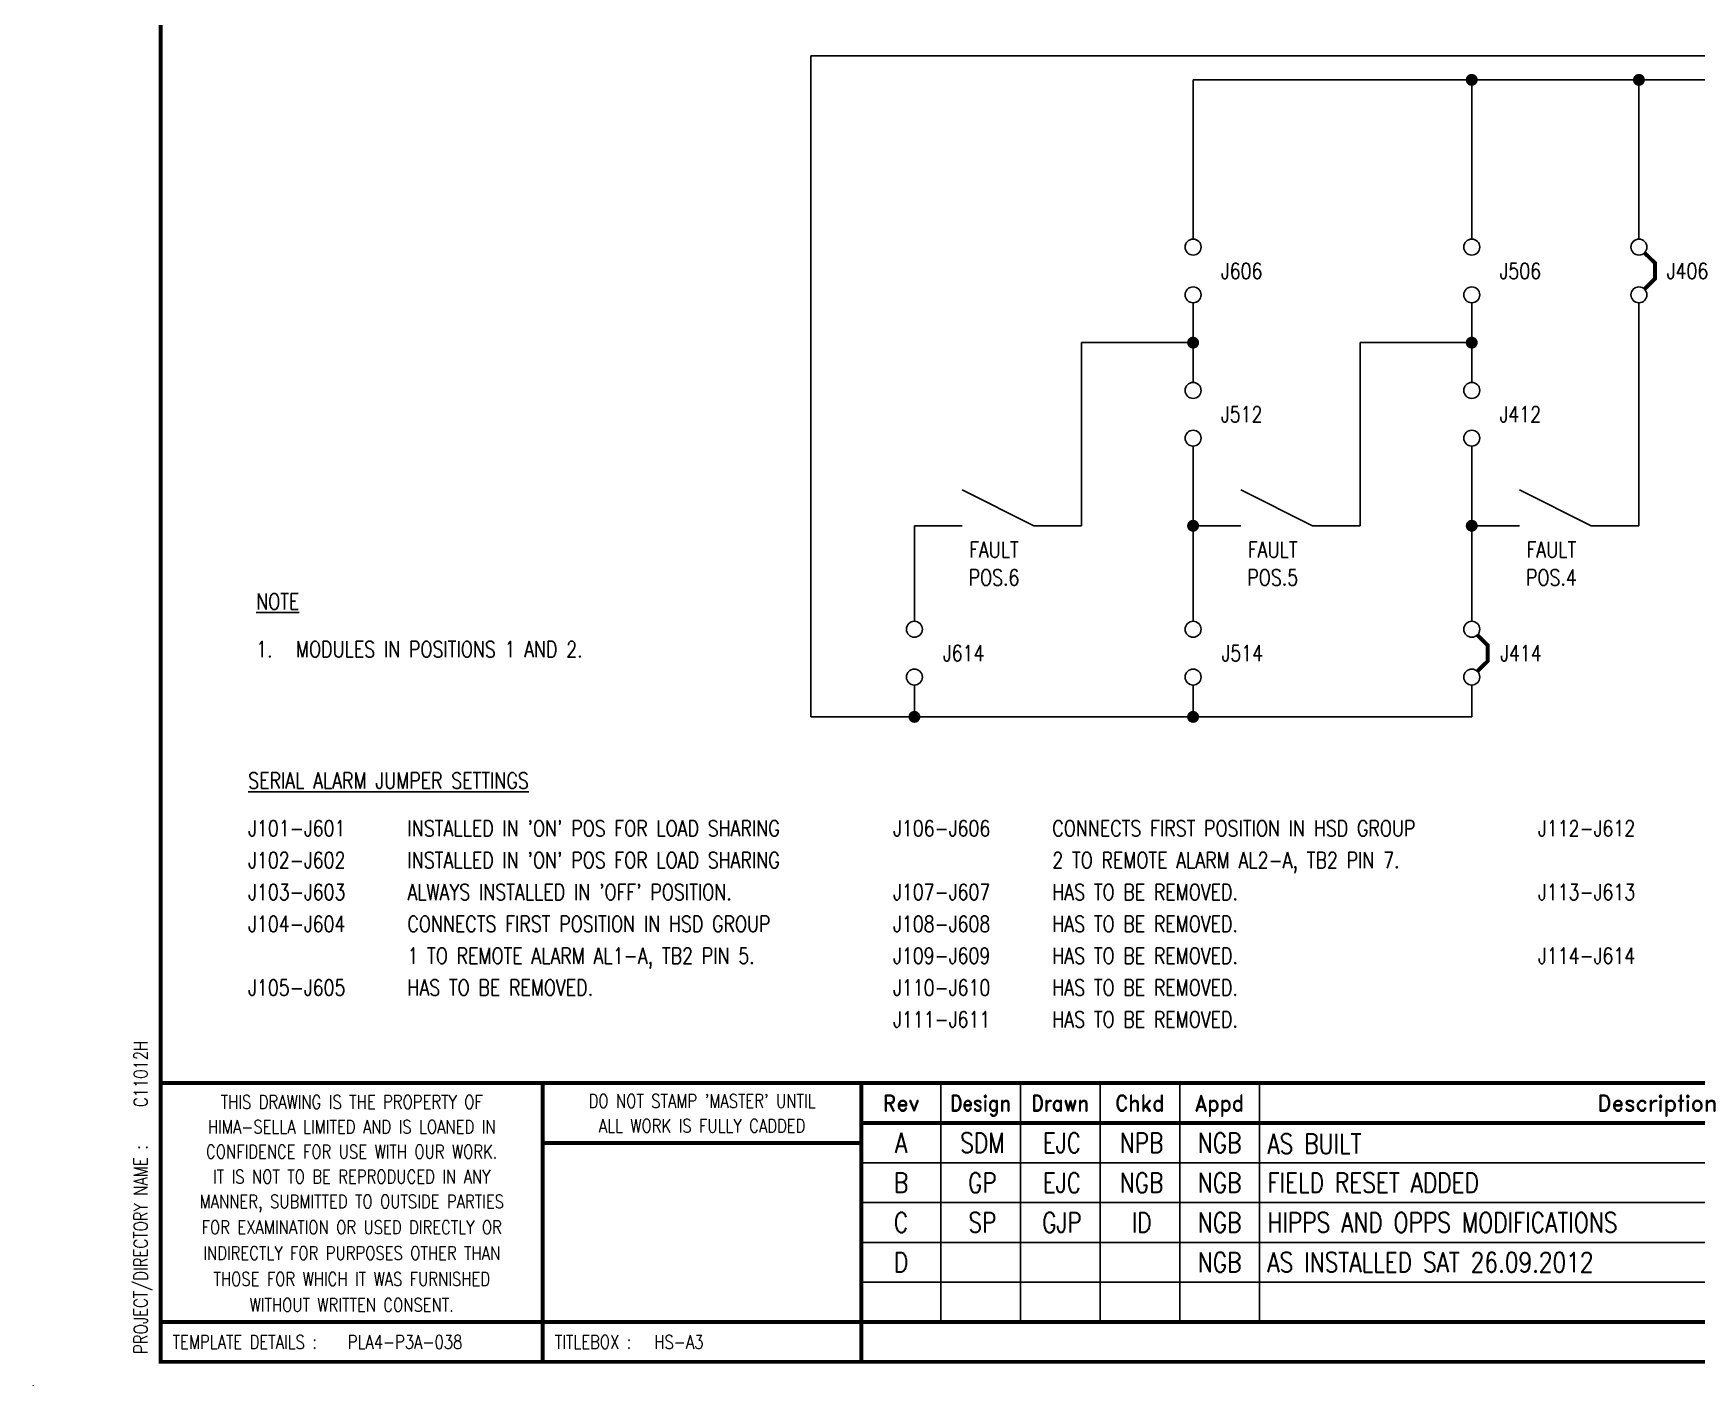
# Model space of a CAD drawing. Extents: x 0 to 414, y 0 to 285.
# Drawn here: x 0 to 208.9, y 0 to 169.9 of the extents above; entities that cross this region are included whole.
import ezdxf
from ezdxf.enums import TextEntityAlignment as Align

# ---------------------------------------------------------------- set-up
doc = ezdxf.new("R2010")
doc.units = 0
doc.header["$MEASUREMENT"] = 0
doc.linetypes.add('CONTINU', pattern=[0])
doc.layers.get('0').update_dxf_attribs({"linetype": 'CONTINUOUS'})
for name, color, linetype in [('COL', 2, 'CONTINU'), ('PCABMARKON', 7, 'CONTINUOUS'), ('ROW', 2, 'CONTINU'), ('TEXT', 2, 'CONTINUOUS'), ('UPS', 2, 'CONTINUOUS')]:
    doc.layers.add(name, color=color, linetype=linetype)
doc.styles.add('ROMAND', font='ROMAND')
doc.styles.add('ROMANS', font='romans.shx', dxfattribs={"width": 0.8})

# ---------------------------------------------------------------- blocks, each defined once
blk = doc.blocks.new('EDREV')
at = {"color": 2, "style": 'ROMANS', "width": 0.8}
for tag, p in [('DES', (129.2, 29.25)), ('DRN', (139.2, 29.25)), ('CHKD', (149.2, 29.25)), ('DES', (129.2, 24.25)), ('DRN', (139.2, 24.25)), ('CHKD', (149.2, 24.25)), ('DES', (129.2, 19.25)), ('DRN', (139.2, 19.25)), ('CHKD', (149.2, 19.25)), ('DES', (129.2, 14.25)), ('DRN', (139.2, 14.25)), ('CHKD', (149.2, 14.25)), ('DES', (129.2, 9.25)), ('DRN', (139.2, 9.25)), ('CHKD', (149.2, 9.25))]:
    blk.add_attdef(tag, text='', height=2.5, dxfattribs=at).set_placement(p, align=Align.CENTER)
blk = doc.blocks.new('HS-A3')
at = {"color": 1}
for p, q in [((114, 38), (114, 8)), ((124, 8), (124, 38)), ((134, 8), (134, 38)), ((144, 38), (144, 8)), ((154, 38), (154, 8)), ((301.5, 28), (104, 28)), ((104, 23), (301.5, 23)), ((301.5, 18), (104, 18)), ((104, 13), (270.5, 13)), ((0, 0), (0, 0.025))]:
    blk.add_line(p, q, dxfattribs=at)
at = {"color": 1, "const_width": 0.5}
blk.add_lwpolyline([(16, 3), (409, 3), (409, 285), (16, 285)], close=True, dxfattribs=at)
for points in [[(409, 38), (16, 38)], [(64, 3), (64, 38)], [(104, 3), (104, 38)], [(270.5, 33), (104, 33)], [(104, 30.5), (64, 30.5)], [(270.5, 8), (16, 8)]]:
    blk.add_lwpolyline(points, dxfattribs=at)
at = {"color": 3, "lineweight": 13, "style": 'ROMANS', "width": 0.8}
for s, p in [('THIS DRAWING IS THE PROPERTY OF', (40, 35.6443)), ("DO NOT STAMP 'MASTER' UNTIL", (84, 35.7693)), ('ALL WORK IS FULLY CADDED', (84, 32.6443)), ('HIMA-SELLA LIMITED AND IS LOANED IN', (40, 32.5193)), ('CONFIDENCE FOR USE WITH OUR WORK.', (40, 29.3879)), ('IT IS NOT TO BE REPRODUCED IN ANY', (40, 26.2629)), ('MANNER, SUBMITTED TO OUTSIDE PARTIES', (40, 23.1379)), ('FOR EXAMINATION OR USED DIRECTLY OR', (40, 19.9054)), ('INDIRECTLY FOR PURPOSES OTHER THAN', (40, 16.6554)), ('THOSE FOR WHICH IT WAS FURNISHED', (40, 13.4054)), ('WITHOUT WRITTEN CONSENT.', (40, 10.1554))]:
    blk.add_text(s, height=1.7, dxfattribs=at).set_placement(p, align=Align.MIDDLE_CENTER)
at = {"color": 4, "style": 'ROMAND'}
for s, p in [('Rev', (109, 34.5)), ('Description', (204, 34.5))]:
    blk.add_text(s, height=2, dxfattribs=at).set_placement(p, align=Align.CENTER)
for s, width, p in [('Design', 0.85, (119, 34.5)), ('Drawn', 0.85, (129, 34.5)), ('Chkd', 0.9, (139, 34.5)), ('Appd', 0.9, (149, 34.5))]:
    blk.add_text(s, height=2, dxfattribs=dict(at, width=width)).set_placement(p, align=Align.CENTER)
at = {"color": 3, "style": 'ROMANS', "width": 0.8}
blk.add_text('PROJECT/DIRECTORY NAME :', height=1.7, rotation=90, dxfattribs=at).set_placement((13.5, 4), align=Align.MIDDLE_LEFT)
for s, p in [('TEMPLATE DETAILS :', (17.5, 5.5)), ('TITLEBOX :', (65.5, 5.5)), ('HS-A3', (78, 5.5))]:
    blk.add_text(s, height=1.7, dxfattribs=at).set_placement(p, align=Align.MIDDLE_LEFT)
at = {"layer": 'COL', "style": 'ROMAND', "flags": 9}
for tag, p in [('COL1', (48.5, 282.5)), ('COL2', (113.5, 282.5)), ('COL3', (178.5, 282.5)), ('COL4', (243.5, 282.5)), ('COL5', (308.5, 282.5)), ('COL6', (373.5, 282.5))]:
    blk.add_attdef(tag, p, '', height=2.5, dxfattribs=at)
at = {"layer": 'ROW', "style": 'ROMAND', "flags": 9}
for tag, p in [('ROW1', (406.5, 249.5)), ('ROW2', (406.5, 188.5)), ('ROW3', (406.5, 127.5)), ('ROW4', (406.5, 66.5))]:
    blk.add_attdef(tag, p, '', height=2.5, dxfattribs=at)
at = {"layer": 'UPS', "color": 3, "style": 'ROMANS', "width": 0.8, "flags": 8}
blk.add_attdef('PROJS->NOMPRO', text='', height=1.7, rotation=90, dxfattribs=at).set_placement((13.5, 35), align=Align.MIDDLE_LEFT)
at = {"layer": 'UPS', "style": 'ROMANS', "width": 0.8, "flags": 8}
for tag, height, p in [('PLANOS->VERIF', 2.5, (293.5, 34.25)), ('PLANOS->CANVI1', 2.5, (109, 29.25)), ('PLANOS->NCAN1', 2.5, (149, 29.25)), ('PLANOS->DCAN1', 2.5, (262.5, 29.25)), ('PLANOS->ORIG', 2.5, (293.5, 29.25)), ('PLANOS->CANVI2', 2.5, (109, 24.25)), ('PLANOS->NCAN2', 2.5, (149, 24.25)), ('PLANOS->DCAN2', 2.5, (262.5, 24.25)), ('PLANOS->HECHF', 2.5, (293.5, 24.25)), ('PLANOS->CANVI3', 2.5, (109, 19.25)), ('PLANOS->NCAN3', 2.5, (149, 19.25)), ('PLANOS->DCAN3', 2.5, (262.5, 19.25)), ('PLANOS->HECHD', 2.5, (293.5, 19.25)), ('PLANOS->CANVI4', 2.5, (109, 14.25)), ('PLANOS->NCAN4', 2.5, (149, 14.25)), ('PLANOS->DCAN4', 2.5, (262.5, 14.25)), ('PLANOS->DATACREA', 2.5, (293.5, 14.25)), ('PLANOS->CANVI5', 2.5, (109, 9.25)), ('PLANOS->NCAN5', 2.5, (149, 9.25)), ('PLANOS->DCAN5', 2.5, (262.5, 9.25)), ('PLANOS->NR1', 2.5, (293.5, 9.25)), ('PROJS->DESCPRO3', 5, (345.5, 5.5)), ('PLANOS->PLANO', 5, (378.5, 5.5)), ('PLANOS->USER', 5, (402.75, 5.5)), ('PLANOS->NR2', 2.5, (293.5, 4.25))]:
    blk.add_attdef(tag, text='', height=height, dxfattribs=at).set_placement(p, align=Align.CENTER)
at = {"layer": 'UPS', "style": 'ROMANS', "width": 3.1263, "flags": 8}
blk.add_attdef('PLANOS->MCAN1', text='', height=2.5, rotation=0.061173, dxfattribs=at).set_placement((155, 31.6443), (254, 31.75), align=Align.FIT)
at = {"layer": 'UPS', "style": 'ROMANS', "flags": 8}
for tag, width, p, p2 in [('PLANOS->MCAN2', 3.0574, (155, 26.75), (254, 26.75)), ('PLANOS->MCAN3', 3.0574, (155, 21.75), (254, 21.75)), ('PLANOS->MCAN4', 3.0462, (155, 16.75), (254, 16.75)), ('PLANOS->MCAN5', 3.0574, (155, 11.75), (254, 11.75))]:
    blk.add_attdef(tag, text='', height=2.5, dxfattribs=dict(at, width=width)).set_placement(p, p2, align=Align.FIT)
at = {"layer": 'UPS', "style": 'ROMANS', "width": 0.8, "flags": 8}
blk.add_attdef('PLANOS->DENOM', (313.5, 24.25), '', height=2.5, dxfattribs=at)
at = {"layer": 'UPS', "color": 4, "style": 'ROMANS', "width": 0.8, "flags": 8}
for tag, p in [('PROJS->DESCPRO1', (303, 19.25)), ('PROJS->DESCPRO2', (303, 14.25))]:
    blk.add_attdef(tag, p, '', height=2.5, dxfattribs=at)
at = {"layer": 'UPS', "color": 3, "style": 'ROMANS', "width": 0.8, "flags": 8}
blk.add_attdef('PLANOS->PROTOTIPO', text='', height=1.7, dxfattribs=at).set_placement((39.5, 5.5), align=Align.MIDDLE_LEFT)
at = {"layer": 'UPS', "style": 'ROMANS', "width": 0.8, "flags": 8}
blk.add_attdef('PLANOS->OBS4', text='', height=2.5, dxfattribs=at).set_placement((107, 5.5), align=Align.MIDDLE_LEFT)

msp = doc.modelspace()

# ---------------------------------------------------------------- linework, layer by layer
for p, q in [((317, 167), (97.67, 167)), ((97.67, 167), (97.67, 84)), ((201.68, 164), (145.68, 164)), ((145.68, 164), (145.68, 144)), ((180.68, 164), (180.68, 144)), ((201.68, 164), (201.68, 144)), ((201.68, 164), (201.68, 164)), ((145.68, 136), (145.68, 126)), ((180.68, 136), (180.68, 126)), ((201.68, 136), (201.68, 108)), ((145.68, 131), (131.68, 131)), ((131.68, 131), (131.68, 108)), ((180.68, 131), (166.68, 131)), ((166.68, 131), (166.68, 108)), ((145.68, 118), (145.68, 96)), ((180.68, 118), (180.68, 96)), ((125.67, 108), (116.67, 112.5)), ((160.68, 108), (151.68, 112.5)), ((195.68, 108), (186.68, 112.5)), ((110.67, 108), (110.67, 96)), ((116.67, 108), (110.67, 108)), ((131.68, 108), (125.67, 108)), ((151.68, 108), (145.68, 108)), ((166.68, 108), (160.68, 108)), ((186.68, 108), (180.68, 108)), ((201.68, 108), (195.68, 108)), ((110.67, 88), (110.67, 84)), ((145.68, 88), (145.68, 84)), ((180.68, 88), (180.68, 84)), ((180.68, 84), (97.67, 84))]:
    msp.add_line(p, q)
at = {"const_width": 0.75}
for points in [[(181.05, 164, -1), (180.3, 164, -1)], [(202.05, 164, -1), (201.3, 164, -1)], [(146.05, 131, -1), (145.3, 131, -1)], [(181.05, 131, -1), (180.3, 131, -1)], [(146.05, 108, -1), (145.3, 108, -1)], [(181.05, 108, -1), (180.3, 108, -1)], [(111.05, 84, -1), (110.3, 84, -1)], [(146.05, 84, -1), (145.3, 84, -1)]]:
    msp.add_lwpolyline(points, format="xyb", close=True, dxfattribs=at)
at = {"const_width": 0.5}
for points in [[(202.38, 142.29), (203.68, 141), (203.68, 139), (202.38, 137.71)], [(181.38, 94.29), (182.68, 93), (182.68, 91), (181.38, 89.71)]]:
    msp.add_lwpolyline(points, dxfattribs=at)
for centre in [(145.68, 143), (180.68, 143), (201.68, 143), (145.68, 137), (180.68, 137), (201.68, 137), (145.68, 125), (180.68, 125), (145.68, 119), (180.68, 119), (110.67, 95), (145.68, 95), (180.68, 95), (110.67, 89), (145.68, 89), (180.68, 89)]:
    msp.add_circle(centre, 1)
at = {"layer": 'PCABMARKON'}
msp.add_line((320, 164), (201.68, 164), dxfattribs=at)

# ---------------------------------------------------------------- block references
ref = msp.add_blockref('HS-A3', (0, 0))
ref.add_attrib('PROJS->NOMPRO', 'C11012H', dxfattribs={"layer": 'UPS', "color": 3, "height": 1.7, "rotation": 90, "style": 'ROMANS', "width": 0.8, "flags": 8}).set_placement((13.5, 35), align=Align.MIDDLE_LEFT)
ref.add_attrib('PLANOS->PROTOTIPO', 'PLA4-P3A-038', dxfattribs={"layer": 'UPS', "color": 3, "height": 1.7, "style": 'ROMANS', "width": 0.8, "flags": 8}).set_placement((39.5, 5.5), align=Align.MIDDLE_LEFT)
ref.add_attrib('PLANOS->NCAN2', 'NGB', dxfattribs={"layer": 'UPS', "height": 2.5, "style": 'ROMANS', "width": 0.8, "flags": 8}).set_placement((149, 24.25), align=Align.CENTER)
ref.add_attrib('PLANOS->NCAN3', 'NGB', dxfattribs={"layer": 'UPS', "height": 2.5, "style": 'ROMANS', "width": 0.8, "flags": 8}).set_placement((149, 19.25), align=Align.CENTER)
ref.add_attrib('PLANOS->NCAN4', 'NGB', dxfattribs={"layer": 'UPS', "height": 2.5, "style": 'ROMANS', "width": 0.8, "flags": 8}).set_placement((149, 14.25), align=Align.CENTER)
ref.add_attrib('PLANOS->NCAN1', 'NGB', dxfattribs={"layer": 'UPS', "height": 2.5, "style": 'ROMANS', "width": 0.8, "flags": 8}).set_placement((149, 29.25), align=Align.CENTER)
ref.add_attrib('PLANOS->CANVI4', 'D', dxfattribs={"layer": 'UPS', "height": 2.5, "style": 'ROMANS', "width": 0.8, "flags": 8}).set_placement((109, 14.25), align=Align.CENTER)
ref.add_attrib('PLANOS->CANVI2', 'B', dxfattribs={"layer": 'UPS', "height": 2.5, "style": 'ROMANS', "width": 0.8, "flags": 8}).set_placement((109, 24.25), align=Align.CENTER)
ref.add_attrib('PLANOS->CANVI3', 'C', dxfattribs={"layer": 'UPS', "height": 2.5, "style": 'ROMANS', "width": 0.8, "flags": 8}).set_placement((109, 19.25), align=Align.CENTER)
ref.add_attrib('PLANOS->CANVI1', 'A', dxfattribs={"layer": 'UPS', "height": 2.5, "style": 'ROMANS', "width": 0.8, "flags": 8}).set_placement((109, 29.25), align=Align.CENTER)
ref = msp.add_blockref('EDREV', (-10, 0))
ref.add_attrib('DES', 'SDM', dxfattribs={"color": 2, "height": 2.5, "style": 'ROMANS', "width": 0.8}).set_placement((119.2, 29.25), align=Align.CENTER)
ref.add_attrib('DRN', 'EJC', dxfattribs={"color": 2, "height": 2.5, "style": 'ROMANS', "width": 0.8}).set_placement((129.2, 29.25), align=Align.CENTER)
ref.add_attrib('CHKD', 'NPB', dxfattribs={"color": 2, "height": 2.5, "style": 'ROMANS', "width": 0.8}).set_placement((139.2, 29.25), align=Align.CENTER)
ref.add_attrib('DES', 'GP', dxfattribs={"color": 2, "height": 2.5, "style": 'ROMANS', "width": 0.8}).set_placement((119.2, 24.25), align=Align.CENTER)
ref.add_attrib('DRN', 'EJC', dxfattribs={"color": 2, "height": 2.5, "style": 'ROMANS', "width": 0.8}).set_placement((129.2, 24.25), align=Align.CENTER)
ref.add_attrib('CHKD', 'NGB', dxfattribs={"color": 2, "height": 2.5, "style": 'ROMANS', "width": 0.8}).set_placement((139.2, 24.25), align=Align.CENTER)
ref.add_attrib('DES', 'SP', dxfattribs={"color": 2, "height": 2.5, "style": 'ROMANS', "width": 0.8}).set_placement((119.2, 19.25), align=Align.CENTER)
ref.add_attrib('DRN', 'GJP', dxfattribs={"color": 2, "height": 2.5, "style": 'ROMANS', "width": 0.8}).set_placement((129.2, 19.25), align=Align.CENTER)
ref.add_attrib('CHKD', 'ID', dxfattribs={"color": 2, "height": 2.5, "style": 'ROMANS', "width": 0.8}).set_placement((139.2, 19.25), align=Align.CENTER)

# ---------------------------------------------------------------- texts
at = {"layer": 'TEXT', "style": 'ROMANS', "width": 0.8}
for s, p in [('J606', (154.39, 140)), ('J506', (189.39, 140)), ('J406', (210.39, 140)), ('J512', (154.39, 122)), ('J412', (189.39, 122)), ('J614', (119.47, 92)), ('J514', (154.47, 92)), ('J414', (189.47, 92))]:
    msp.add_text(s, height=2, dxfattribs=at).set_placement(p, align=Align.MIDDLE_RIGHT)
for s, p in [('FAULT', (120.67, 105)), ('FAULT', (155.68, 105)), ('FAULT', (190.68, 105)), ('POS.6', (120.67, 101.5)), ('POS.5', (155.68, 101.5)), ('POS.4', (190.68, 101.5))]:
    msp.add_text(s, height=2, dxfattribs=at).set_placement(p, align=Align.MIDDLE)
for s, p in [('%%UNOTE', (28, 97.49)), ('1.', (28, 91.49)), ('MODULES IN POSITIONS 1 AND 2.', (33, 91.49)), ('%%USERIAL ALARM JUMPER SETTINGS', (27, 75)), ('J101-J601', (27, 69)), ("INSTALLED IN 'ON' POS FOR LOAD SHARING", (47, 69)), ('J106-J606', (108, 69)), ('CONNECTS FIRST POSITION IN HSD GROUP', (128, 69)), ('J112-J612', (189, 69)), ('J102-J602', (27, 65)), ("INSTALLED IN 'ON' POS FOR LOAD SHARING", (47, 65)), ('2 TO REMOTE ALARM AL2-A, TB2 PIN 7.', (128, 65)), ('J103-J603', (27, 61)), ("ALWAYS INSTALLED IN 'OFF' POSITION.", (47, 61)), ('J107-J607', (108, 61)), ('HAS TO BE REMOVED.', (128, 61)), ('J113-J613', (189, 61)), ('J104-J604', (27, 57)), ('CONNECTS FIRST POSITION IN HSD GROUP', (47, 57)), ('J108-J608', (108, 57)), ('HAS TO BE REMOVED.', (128, 57)), ('1 TO REMOTE ALARM AL1-A, TB2 PIN 5.', (47, 53)), ('J109-J609', (108, 53)), ('HAS TO BE REMOVED.', (128, 53)), ('J114-J614', (189, 53)), ('J105-J605', (27, 49)), ('HAS TO BE REMOVED.', (47, 49)), ('J110-J610', (108, 49)), ('HAS TO BE REMOVED.', (128, 49)), ('J111-J611', (108, 45)), ('HAS TO BE REMOVED.', (128, 45))]:
    msp.add_text(s, height=2, dxfattribs=at).set_placement(p)
at = {"layer": 'UPS', "insert": (155, 31.64), "char_height": 2.5, "width": 99, "attachment_point": 1, "rotation": 0.063, "style": 'ROMANS'}
msp.add_mtext('AS BUILT', dxfattribs=at)
at = {"layer": 'UPS', "char_height": 2.5, "width": 99, "attachment_point": 1, "style": 'ROMANS'}
for s, insert in [('FIELD RESET ADDED', (155, 26.75)), ('HIPPS AND OPPS MODIFICATIONS', (155, 21.75)), ('AS INSTALLED SAT 26.09.2012', (155, 16.75))]:
    msp.add_mtext(s, dxfattribs=dict(at, insert=insert))

doc.saveas('drawing.dxf')
